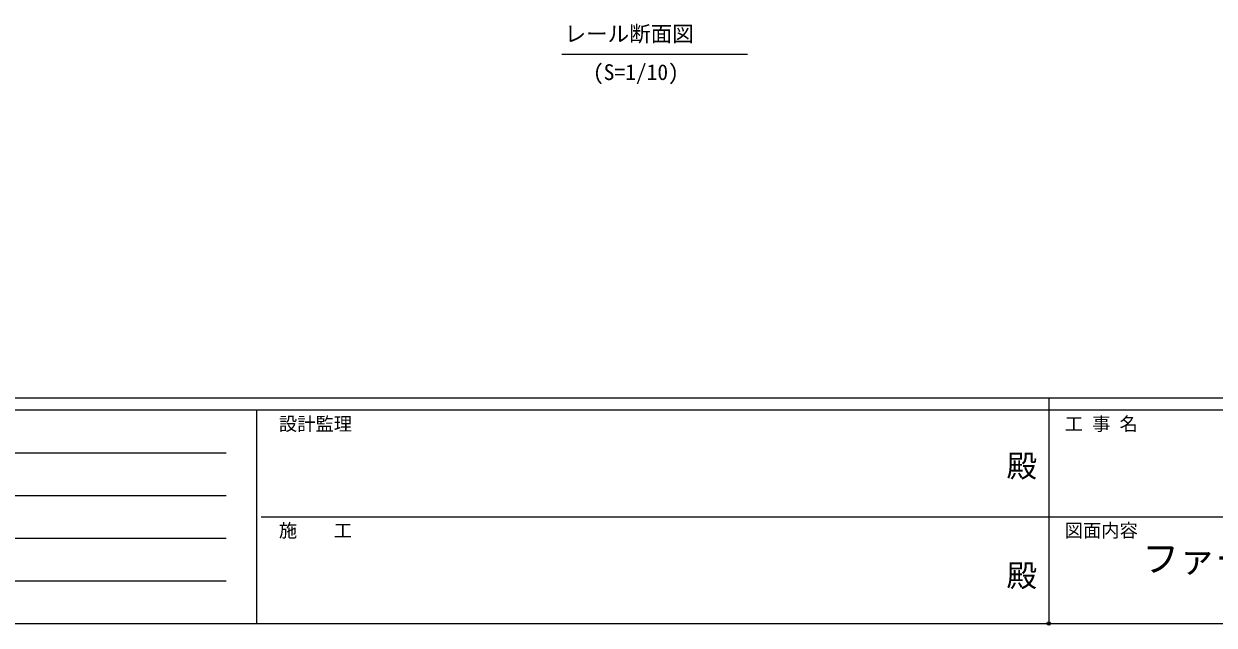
# Model space of a CAD drawing. Units: millimetres, scale not verified. Extents: x -41262 to 41888, y -7064 to 7244.
# Drawn here: x 6458 to 11341, y -7064 to -4595 of the extents above; entities that cross this region are included whole.
import ezdxf
from ezdxf.enums import TextEntityAlignment as Align

# ---------------------------------------------------------------- set-up
doc = ezdxf.new("R2010")
doc.units = ezdxf.units.MM
doc.header["$LTSCALE"] = 29
doc.header["$PDMODE"] = 32
doc.header["$PDSIZE"] = 14.5
doc.layers.add('0-1_USER1', color=7, linetype='Continuous', lineweight=9)
doc.layers.add('0-2_YKK_ZWAK', color=3, linetype='Continuous', lineweight=18)
doc.layers.add('0-4_YKK_12', color=7, linetype='Continuous')
doc.styles.add('ＭＳ ゴシック', font='')
doc.styles.get('ＭＳ ゴシック').set_extended_font_data('MS Gothic')

msp = doc.modelspace()

# ---------------------------------------------------------------- linework, layer by layer
at = {"layer": '0-1_USER1'}
msp.add_line((8664.44, -4720.1), (9427.06, -4720.1), dxfattribs=at)
at = {"layer": '0-2_YKK_ZWAK'}
for p, q in [((20412.52, -6131.25), (912.52, -6131.25)), ((10662.52, -6131.25), (10662.52, -7056.25)), ((7412.52, -6181.25), (912.52, -6181.25)), ((7412.52, -6181.25), (7412.52, -7056.25)), ((10662.52, -6181.25), (7412.52, -6181.25)), ((13912.52, -6181.25), (10662.52, -6181.25)), ((1018.77, -6356.25), (7287.52, -6356.25)), ((1018.77, -6531.25), (7287.52, -6531.25)), ((7431.27, -6618.75), (10662.52, -6618.75)), ((10662.52, -6618.75), (13912.52, -6618.75)), ((1018.77, -6706.25), (7287.52, -6706.25)), ((1018.77, -6881.25), (7287.52, -6881.25)), ((912.52, -7056.25), (7412.52, -7056.25)), ((7412.52, -7056.25), (10662.52, -7056.25)), ((10662.52, -7056.25), (13912.52, -7056.25))]:
    msp.add_line(p, q, dxfattribs=at)
msp.add_point((10662.52, -7056.25), dxfattribs=at)

# ---------------------------------------------------------------- texts
at = {"layer": '0-1_USER1', "style": 'ＭＳ ゴシック'}
for s, p in [('レール断面図', (8676.21, -4688.25)), ('(S=1/10)', (8792.63, -4845.53))]:
    msp.add_text(s, height=64.76, dxfattribs=at).set_placement(p, align=Align.BOTTOM_LEFT)
at = {"layer": '0-2_YKK_ZWAK', "style": 'ＭＳ ゴシック'}
for s, height, p in [('設計監理', 54.99, (7504.19, -6281.25)), ('工 事 名', 54.99, (10728.15, -6281.25)), ('殿', 91.64, (10489.48, -6483.12)), ('施\u3000\u3000工', 54.99, (7504.19, -6718.75)), ('図面内容', 54.99, (10728.15, -6718.75)), ('殿', 91.64, (10489.48, -6933.12))]:
    msp.add_text(s, height=height, dxfattribs=at).set_placement(p, align=Align.BOTTOM_LEFT)
at = {"layer": '0-4_YKK_12', "style": 'ＭＳ ゴシック'}
msp.add_text('ファーストゲート\u3000連動門扉2連\u3000Ｈ16\u3000', height=110, dxfattribs=at).set_placement((11046.93, -6878.36), align=Align.BOTTOM_LEFT)

doc.saveas('drawing.dxf')
